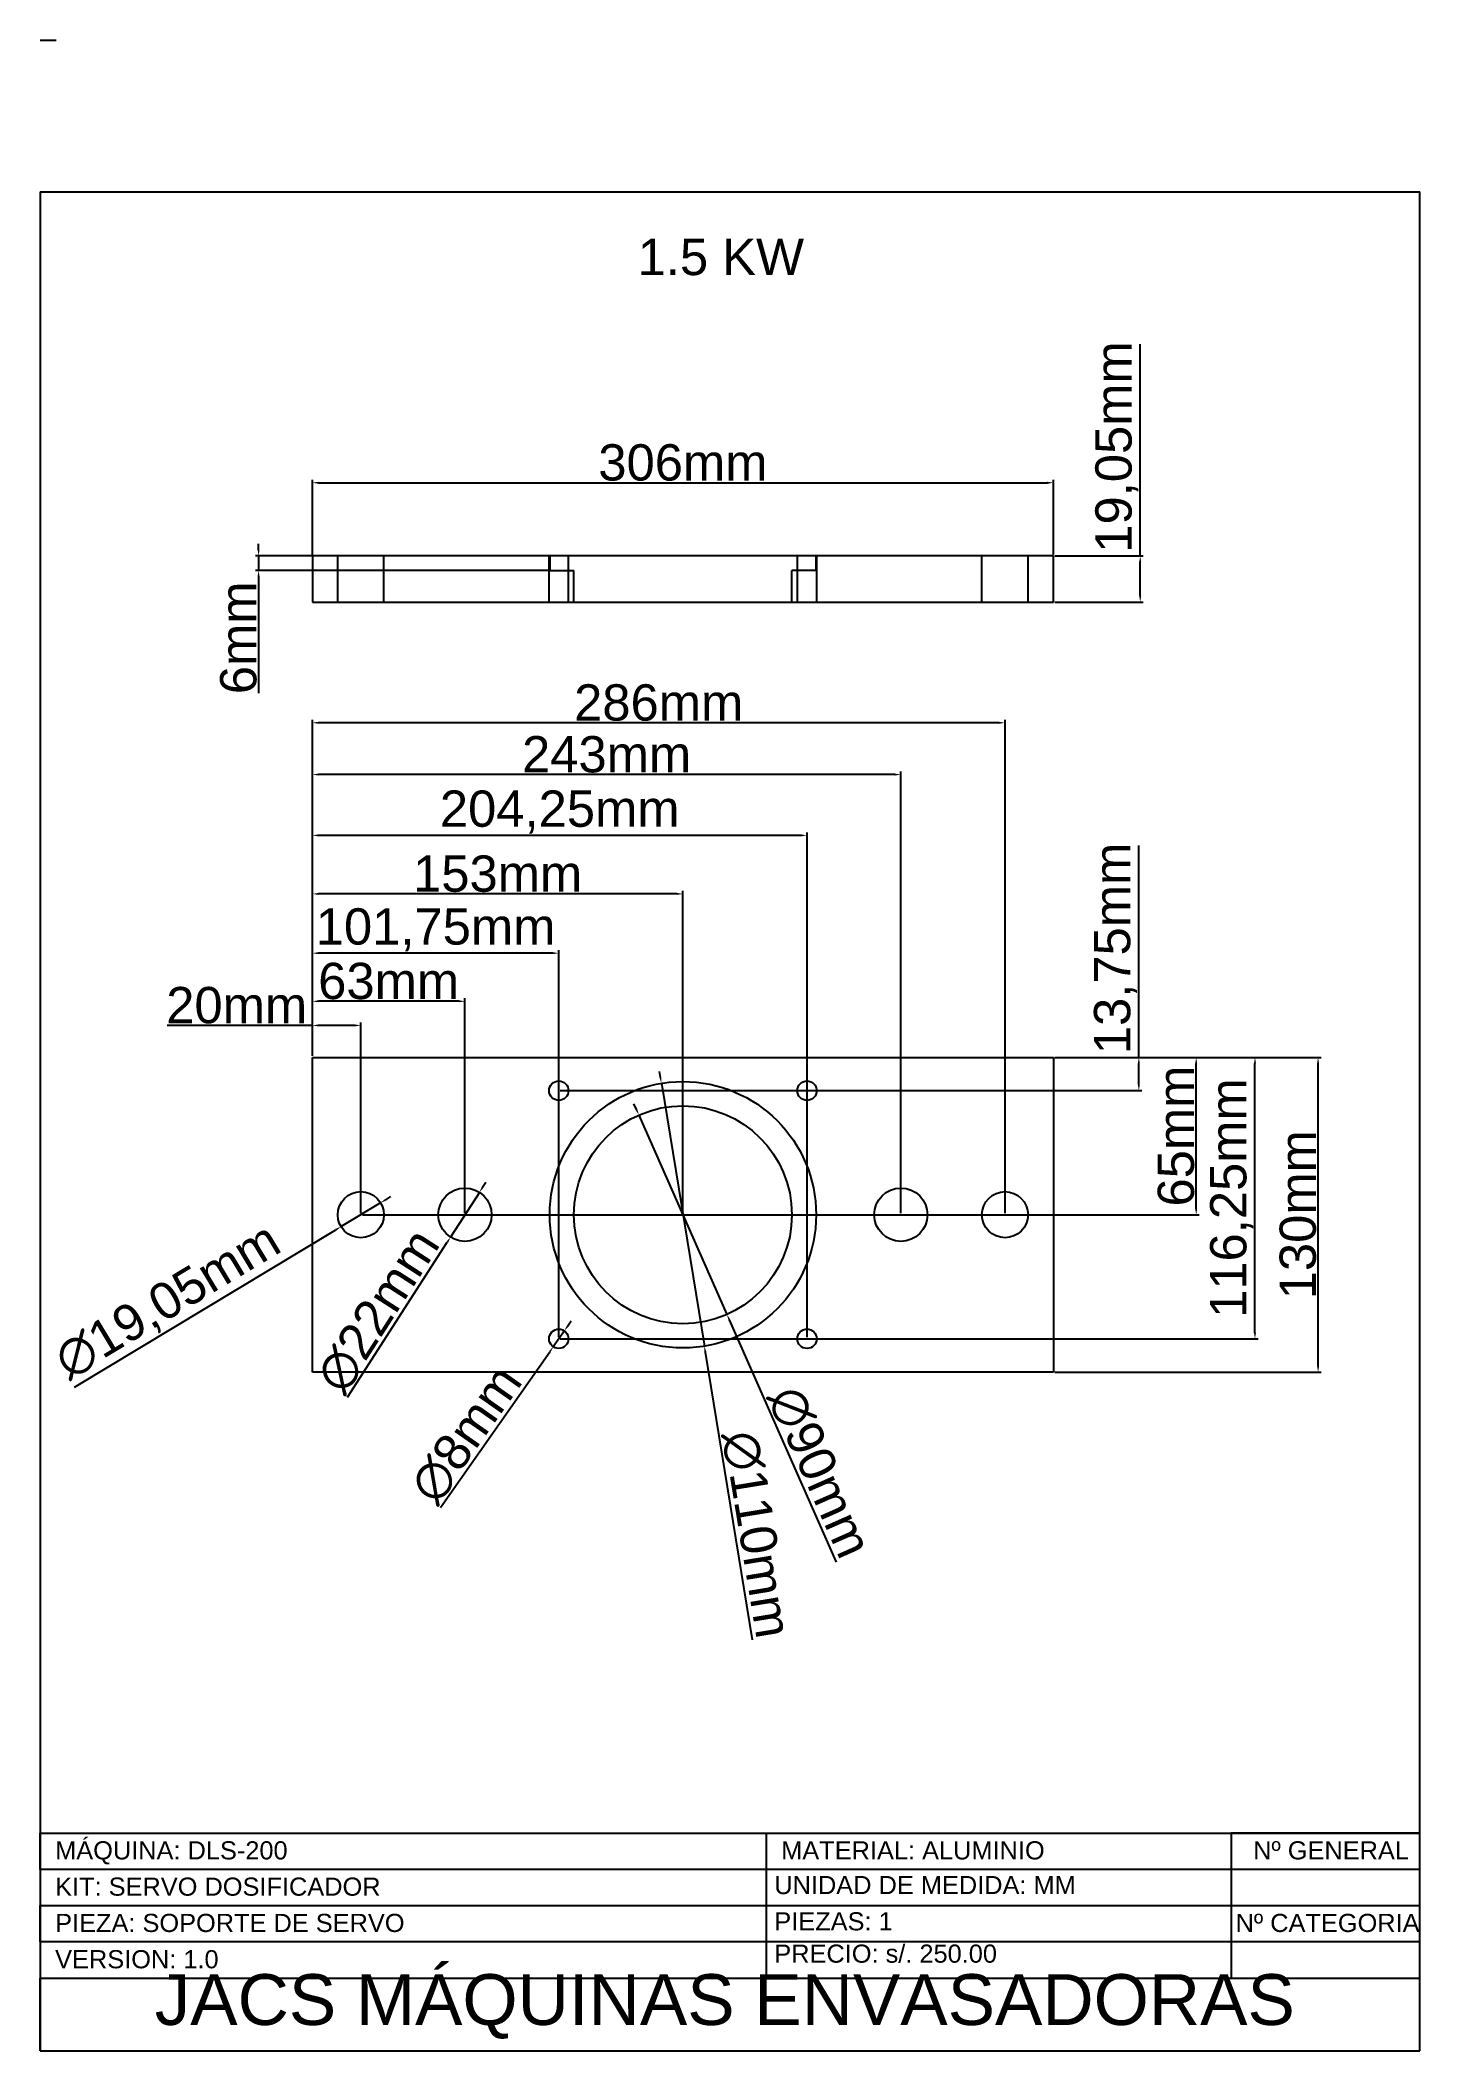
# Paper-space layout '7' of a CAD drawing. Header units: centimetres, sheet in millimetres. Extents: x 3 to 193, y 0 to 277.
# The model-space entities are those that its viewports show. They can reach past a viewport. Long polylines and large blocks are cut down to what shows.
import ezdxf

# ---------------------------------------------------------------- set-up
doc = ezdxf.new("R2010")
doc.units = ezdxf.units.CM
doc.header["$LTSCALE"] = 0.5
doc.linetypes.add('DASHED2', pattern=[9.525, 6.35, -3.175])
doc.styles.get("Standard").update_dxf_attribs({"font": 'arial.ttf'})
doc.dimstyles.new('ISO-25', dxfattribs={"dimtxt": 15, "dimasz": 2.5, "dimexe": 1.25, "dimexo": 0.625, "dimtad": 1, "dimtxsty": 'Standard', "dimcen": 2.5, "dimclrd": 1, "dimclre": 1, "dimadec": 0, "dimazin": 0, "dimtfac": 1, "dimtmove": 0, "dimatfit": 3, "dimfxl": 1, "dimarcsym": 0})

# ---------------------------------------------------------------- blocks, each defined once
blk = doc.blocks.new('*D218')
at = {"color": 1, "lineweight": -2, "transparency": 16777216}
for p, q in [((27877.34, 55837.11), (27877.34, 55867.96)), ((28183.34, 55837.11), (28183.34, 55867.96)), ((27879.84, 55866.71), (28180.84, 55866.71))]:
    blk.add_line(p, q, dxfattribs=at)
at = {"color": 1, "transparency": 16777216}
for points in [[(27879.84, 55867.12), (27879.84, 55866.29), (27877.34, 55866.71)], [(28180.84, 55867.12), (28180.84, 55866.29), (28183.34, 55866.71)]]:
    blk.add_solid(points, dxfattribs=at)
at = {"layer": 'Defpoints', "color": 0, "transparency": 16777216}
for p in [(28183.34, 55866.71), (27877.34, 55836.49), (28183.34, 55836.49)]:
    blk.add_point(p, dxfattribs=at)
at = {"color": 0, "transparency": 16777216, "insert": (28030.34, 55875), "char_height": 15, "attachment_point": 5}
blk.add_mtext('306mm', dxfattribs=at)
blk = doc.blocks.new('*D219')
at = {"color": 1, "lineweight": -2, "transparency": 16777216}
for p, q in [((28219.17, 55836.49), (28219.17, 55923.95)), ((28183.97, 55836.49), (28220.42, 55836.49)), ((28219.17, 55819.94), (28219.17, 55833.99)), ((28183.97, 55817.44), (28220.42, 55817.44))]:
    blk.add_line(p, q, dxfattribs=at)
at = {"color": 1, "transparency": 16777216}
for points in [[(28218.76, 55833.99), (28219.59, 55833.99), (28219.17, 55836.49)], [(28218.76, 55819.94), (28219.59, 55819.94), (28219.17, 55817.44)]]:
    blk.add_solid(points, dxfattribs=at)
at = {"layer": 'Defpoints', "color": 0, "transparency": 16777216}
for p in [(28183.34, 55836.49), (28219.17, 55836.49), (28183.34, 55817.44)]:
    blk.add_point(p, dxfattribs=at)
at = {"color": 0, "transparency": 16777216, "insert": (28209.53, 55881.47), "char_height": 15, "attachment_point": 5, "rotation": 90}
blk.add_mtext('19,05mm', dxfattribs=at)
blk = doc.blocks.new('*D220')
at = {"color": 1, "lineweight": -2, "transparency": 16777216}
for p, q in [((27877.34, 55629.98), (27877.34, 55643.8)), ((27897.34, 55564.98), (27897.34, 55643.8)), ((27877.34, 55642.55), (27817.34, 55642.55)), ((27894.84, 55642.55), (27879.84, 55642.55))]:
    blk.add_line(p, q, dxfattribs=at)
at = {"color": 1, "transparency": 16777216}
for points in [[(27879.84, 55642.96), (27879.84, 55642.13), (27877.34, 55642.55)], [(27894.84, 55642.96), (27894.84, 55642.13), (27897.34, 55642.55)]]:
    blk.add_solid(points, dxfattribs=at)
at = {"layer": 'Defpoints', "color": 0, "transparency": 16777216}
for p in [(27877.34, 55642.55), (27877.34, 55629.35), (27897.34, 55564.35)]:
    blk.add_point(p, dxfattribs=at)
at = {"color": 0, "transparency": 16777216, "insert": (27846.09, 55650.83), "char_height": 15, "attachment_point": 5}
blk.add_mtext('20mm', dxfattribs=at)
blk = doc.blocks.new('*D221')
at = {"color": 1, "lineweight": -2, "transparency": 16777216}
for p, q in [((27877.34, 55629.98), (27877.34, 55673.64)), ((27976.59, 55672.39), (27879.84, 55672.39)), ((27979.09, 55513.73), (27979.09, 55673.64))]:
    blk.add_line(p, q, dxfattribs=at)
at = {"color": 1, "transparency": 16777216}
for points in [[(27879.84, 55672.81), (27879.84, 55671.98), (27877.34, 55672.39)], [(27976.59, 55672.81), (27976.59, 55671.98), (27979.09, 55672.39)]]:
    blk.add_solid(points, dxfattribs=at)
at = {"layer": 'Defpoints', "color": 0, "transparency": 16777216}
for p in [(27877.34, 55672.39), (27877.34, 55629.35), (27979.09, 55513.1)]:
    blk.add_point(p, dxfattribs=at)
at = {"color": 0, "transparency": 16777216, "insert": (27928.22, 55682.03), "char_height": 15, "attachment_point": 5}
blk.add_mtext('101,75mm', dxfattribs=at)
blk = doc.blocks.new('*D222')
at = {"color": 1, "lineweight": -2, "transparency": 16777216}
for p, q in [((27877.34, 55629.98), (27877.34, 55698.11)), ((28027.84, 55696.86), (27879.84, 55696.86)), ((28030.34, 55564.98), (28030.34, 55698.11))]:
    blk.add_line(p, q, dxfattribs=at)
at = {"color": 1, "transparency": 16777216}
for points in [[(27879.84, 55697.28), (27879.84, 55696.45), (27877.34, 55696.86)], [(28027.84, 55697.28), (28027.84, 55696.45), (28030.34, 55696.86)]]:
    blk.add_solid(points, dxfattribs=at)
at = {"layer": 'Defpoints', "color": 0, "transparency": 16777216}
for p in [(27877.34, 55696.86), (27877.34, 55629.35), (28030.34, 55564.35)]:
    blk.add_point(p, dxfattribs=at)
at = {"color": 0, "transparency": 16777216, "insert": (27953.84, 55705.15), "char_height": 15, "attachment_point": 5}
blk.add_mtext('153mm', dxfattribs=at)
blk = doc.blocks.new('*D223')
at = {"color": 1, "lineweight": -2, "transparency": 16777216}
for p, q in [((27877.34, 55629.98), (27877.34, 55722.3)), ((28079.09, 55721.05), (27879.84, 55721.05)), ((28081.59, 55513.73), (28081.59, 55722.3))]:
    blk.add_line(p, q, dxfattribs=at)
at = {"color": 1, "transparency": 16777216}
for points in [[(27879.84, 55721.46), (27879.84, 55720.63), (27877.34, 55721.05)], [(28079.09, 55721.46), (28079.09, 55720.63), (28081.59, 55721.05)]]:
    blk.add_solid(points, dxfattribs=at)
at = {"layer": 'Defpoints', "color": 0, "transparency": 16777216}
for p in [(27877.34, 55721.05), (27877.34, 55629.35), (28081.59, 55513.1)]:
    blk.add_point(p, dxfattribs=at)
at = {"color": 0, "transparency": 16777216, "insert": (27979.47, 55730.69), "char_height": 15, "attachment_point": 5}
blk.add_mtext('204,25mm', dxfattribs=at)
blk = doc.blocks.new('*D224')
at = {"color": 1, "lineweight": -2, "transparency": 16777216}
for p, q in [((27877.34, 55629.98), (27877.34, 55768.8)), ((28160.84, 55767.55), (27879.84, 55767.55)), ((28163.34, 55564.98), (28163.34, 55768.8))]:
    blk.add_line(p, q, dxfattribs=at)
at = {"color": 1, "transparency": 16777216}
for points in [[(27879.84, 55767.97), (27879.84, 55767.14), (27877.34, 55767.55)], [(28160.84, 55767.97), (28160.84, 55767.14), (28163.34, 55767.55)]]:
    blk.add_solid(points, dxfattribs=at)
at = {"layer": 'Defpoints', "color": 0, "transparency": 16777216}
for p in [(27877.34, 55767.55), (27877.34, 55629.35), (28163.34, 55564.35)]:
    blk.add_point(p, dxfattribs=at)
at = {"color": 0, "transparency": 16777216, "insert": (28020.34, 55775.84), "char_height": 15, "attachment_point": 5}
blk.add_mtext('286mm', dxfattribs=at)
blk = doc.blocks.new('*D225')
at = {"color": 1, "lineweight": -2, "transparency": 16777216}
for p, q in [((28218.6, 55629.35), (28218.6, 55716.82)), ((28183.97, 55629.35), (28219.85, 55629.35)), ((28218.6, 55618.1), (28218.6, 55626.85)), ((27979.72, 55615.6), (28219.85, 55615.6))]:
    blk.add_line(p, q, dxfattribs=at)
at = {"color": 1, "transparency": 16777216}
for points in [[(28218.19, 55626.85), (28219.02, 55626.85), (28218.6, 55629.35)], [(28218.19, 55618.1), (28219.02, 55618.1), (28218.6, 55615.6)]]:
    blk.add_solid(points, dxfattribs=at)
at = {"layer": 'Defpoints', "color": 0, "transparency": 16777216}
for p in [(28183.34, 55629.35), (28218.6, 55629.35), (27979.09, 55615.6)]:
    blk.add_point(p, dxfattribs=at)
at = {"color": 0, "transparency": 16777216, "insert": (28208.96, 55674.34), "char_height": 15, "attachment_point": 5, "rotation": 90}
blk.add_mtext('13,75mm', dxfattribs=at)
blk = doc.blocks.new('*D226')
at = {"color": 1, "lineweight": -2, "transparency": 16777216}
for p, q in [((28183.97, 55629.35), (28243.54, 55629.35)), ((28242.29, 55566.85), (28242.29, 55626.85)), ((27897.97, 55564.35), (28243.54, 55564.35))]:
    blk.add_line(p, q, dxfattribs=at)
at = {"color": 1, "transparency": 16777216}
for points in [[(28241.87, 55626.85), (28242.7, 55626.85), (28242.29, 55629.35)], [(28241.87, 55566.85), (28242.7, 55566.85), (28242.29, 55564.35)]]:
    blk.add_solid(points, dxfattribs=at)
at = {"layer": 'Defpoints', "color": 0, "transparency": 16777216}
for p in [(28183.34, 55629.35), (28242.29, 55629.35), (27897.34, 55564.35)]:
    blk.add_point(p, dxfattribs=at)
at = {"color": 0, "transparency": 16777216, "insert": (28234, 55596.85), "char_height": 15, "attachment_point": 5, "rotation": 90}
blk.add_mtext('65mm', dxfattribs=at)
blk = doc.blocks.new('*D227')
at = {"color": 1, "lineweight": -2, "transparency": 16777216}
for p, q in [((28183.97, 55629.35), (28267.81, 55629.35)), ((28266.56, 55515.6), (28266.56, 55626.85)), ((27979.72, 55513.1), (28267.81, 55513.1))]:
    blk.add_line(p, q, dxfattribs=at)
at = {"color": 1, "transparency": 16777216}
for points in [[(28266.15, 55626.85), (28266.98, 55626.85), (28266.56, 55629.35)], [(28266.15, 55515.6), (28266.98, 55515.6), (28266.56, 55513.1)]]:
    blk.add_solid(points, dxfattribs=at)
at = {"layer": 'Defpoints', "color": 0, "transparency": 16777216}
for p in [(28183.34, 55629.35), (28266.56, 55629.35), (27979.09, 55513.1)]:
    blk.add_point(p, dxfattribs=at)
at = {"color": 0, "transparency": 16777216, "insert": (28256.92, 55571.23), "char_height": 15, "attachment_point": 5, "rotation": 90}
blk.add_mtext('116,25mm', dxfattribs=at)
blk = doc.blocks.new('*D228')
at = {"color": 1, "lineweight": -2, "transparency": 16777216}
for p, q in [((28183.97, 55629.35), (28293.87, 55629.35)), ((28292.62, 55501.85), (28292.62, 55626.85)), ((28183.97, 55499.35), (28293.87, 55499.35))]:
    blk.add_line(p, q, dxfattribs=at)
at = {"color": 1, "transparency": 16777216}
for points in [[(28292.2, 55626.85), (28293.03, 55626.85), (28292.62, 55629.35)], [(28292.2, 55501.85), (28293.03, 55501.85), (28292.62, 55499.35)]]:
    blk.add_solid(points, dxfattribs=at)
at = {"layer": 'Defpoints', "color": 0, "transparency": 16777216}
for p in [(28183.34, 55629.35), (28292.62, 55629.35), (28183.34, 55499.35)]:
    blk.add_point(p, dxfattribs=at)
at = {"color": 0, "transparency": 16777216, "insert": (28284.33, 55564.35), "char_height": 15, "attachment_point": 5, "rotation": 90}
blk.add_mtext('130mm', dxfattribs=at)
blk = doc.blocks.new('*D229')
at = {"color": 1, "lineweight": -2, "transparency": 16777216}
for p, q in [((27905.5, 55569.26), (27889.18, 55559.44)), ((27907.65, 55570.55), (27909.79, 55571.84)), ((27779.06, 55493.16), (27887.04, 55558.15))]:
    blk.add_line(p, q, dxfattribs=at)
at = {"color": 1, "transparency": 16777216}
for points in [[(27907.43, 55570.91), (27907.86, 55570.2), (27905.5, 55569.26)], [(27886.83, 55558.51), (27887.26, 55557.79), (27889.18, 55559.44)]]:
    blk.add_solid(points, dxfattribs=at)
at = {"layer": 'Defpoints', "color": 0, "transparency": 16777216}
for p in [(27905.5, 55569.26), (27889.18, 55559.44)]:
    blk.add_point(p, dxfattribs=at)
at = {"color": 0, "transparency": 16777216, "insert": (27817.96, 55528.11), "char_height": 15, "attachment_point": 5, "rotation": 31.04428}
blk.add_mtext('∅19,05mm', dxfattribs=at)
blk = doc.blocks.new('*D230')
at = {"color": 1, "lineweight": -2, "transparency": 16777216}
for p, q in [((28021.05, 55621.1), (28020.65, 55623.56)), ((28021.45, 55618.63), (28039.23, 55510.07)), ((28059.09, 55388.81), (28039.64, 55507.61))]:
    blk.add_line(p, q, dxfattribs=at)
at = {"color": 1, "transparency": 16777216}
for points in [[(28021.46, 55621.16), (28020.64, 55621.03), (28021.45, 55618.63)], [(28040.05, 55507.67), (28039.23, 55507.54), (28039.23, 55510.07)]]:
    blk.add_solid(points, dxfattribs=at)
at = {"layer": 'Defpoints', "color": 0, "transparency": 16777216}
for p in [(28021.45, 55618.63), (28039.23, 55510.07)]:
    blk.add_point(p, dxfattribs=at)
at = {"color": 0, "transparency": 16777216, "insert": (28060.79, 55432.27), "char_height": 15, "attachment_point": 5, "rotation": 279.30063}
blk.add_mtext('∅110mm', dxfattribs=at)
blk = doc.blocks.new('*D231')
at = {"color": 1, "lineweight": -2, "transparency": 16777216}
for p, q in [((28011.15, 55607.8), (28010.14, 55610.09)), ((28012.16, 55605.51), (28048.53, 55523.19)), ((28093.71, 55420.89), (28049.54, 55520.9))]:
    blk.add_line(p, q, dxfattribs=at)
at = {"color": 1, "transparency": 16777216}
for points in [[(28011.53, 55607.97), (28010.77, 55607.63), (28012.16, 55605.51)], [(28049.92, 55521.07), (28049.15, 55520.73), (28048.53, 55523.19)]]:
    blk.add_solid(points, dxfattribs=at)
at = {"layer": 'Defpoints', "color": 0, "transparency": 16777216}
for p in [(28012.16, 55605.51), (28048.53, 55523.19)]:
    blk.add_point(p, dxfattribs=at)
at = {"color": 0, "transparency": 16777216, "insert": (28086.81, 55458.05), "char_height": 15, "attachment_point": 5, "rotation": 293.83145}
blk.add_mtext('∅90mm', dxfattribs=at)
blk = doc.blocks.new('*D232')
at = {"color": 1, "lineweight": -2, "transparency": 16777216}
for p, q in [((27982.82, 55518.42), (27984.26, 55520.47)), ((27981.39, 55516.38), (27976.8, 55509.83)), ((27930.22, 55443.39), (27975.36, 55507.78))]:
    blk.add_line(p, q, dxfattribs=at)
at = {"color": 1, "transparency": 16777216}
for points in [[(27982.48, 55518.66), (27983.17, 55518.18), (27981.39, 55516.38)], [(27975.02, 55508.02), (27975.7, 55507.54), (27976.8, 55509.83)]]:
    blk.add_solid(points, dxfattribs=at)
at = {"layer": 'Defpoints', "color": 0, "transparency": 16777216}
for p in [(27981.39, 55516.38), (27976.8, 55509.83)]:
    blk.add_point(p, dxfattribs=at)
at = {"color": 0, "transparency": 16777216, "insert": (27940.87, 55473.74), "char_height": 15, "attachment_point": 5, "rotation": 54.9658}
blk.add_mtext('∅8mm', dxfattribs=at)
blk = doc.blocks.new('*D307')
at = {"color": 1, "lineweight": -2, "transparency": 16777216}
for p, q in [((27877.34, 55629.98), (27877.34, 55747.41)), ((28117.84, 55746.16), (27879.84, 55746.16)), ((28120.34, 55564.98), (28120.34, 55747.41))]:
    blk.add_line(p, q, dxfattribs=at)
at = {"color": 1, "transparency": 16777216}
for points in [[(27879.84, 55746.58), (27879.84, 55745.74), (27877.34, 55746.16)], [(28117.84, 55746.58), (28117.84, 55745.74), (28120.34, 55746.16)]]:
    blk.add_solid(points, dxfattribs=at)
at = {"layer": 'Defpoints', "color": 0, "transparency": 16777216}
for p in [(27877.34, 55746.16), (27877.34, 55629.35), (28120.34, 55564.35)]:
    blk.add_point(p, dxfattribs=at)
at = {"color": 0, "transparency": 16777216, "insert": (27998.84, 55754.45), "char_height": 15, "attachment_point": 5}
blk.add_mtext('243mm', dxfattribs=at)
blk = doc.blocks.new('*D308')
at = {"color": 1, "lineweight": -2, "transparency": 16777216}
for p, q in [((27877.34, 55629.98), (27877.34, 55653.77)), ((27937.84, 55652.52), (27879.84, 55652.52)), ((27940.34, 55564.98), (27940.34, 55653.77))]:
    blk.add_line(p, q, dxfattribs=at)
at = {"color": 1, "transparency": 16777216}
for points in [[(27879.84, 55652.94), (27879.84, 55652.11), (27877.34, 55652.52)], [(27937.84, 55652.94), (27937.84, 55652.11), (27940.34, 55652.52)]]:
    blk.add_solid(points, dxfattribs=at)
at = {"layer": 'Defpoints', "color": 0, "transparency": 16777216}
for p in [(27877.34, 55652.52), (27877.34, 55629.35), (27940.34, 55564.35)]:
    blk.add_point(p, dxfattribs=at)
at = {"color": 0, "transparency": 16777216, "insert": (27908.84, 55660.81), "char_height": 15, "attachment_point": 5}
blk.add_mtext('63mm', dxfattribs=at)
blk = doc.blocks.new('*D309')
at = {"color": 1, "lineweight": -2, "transparency": 16777216}
for p, q in [((27947.65, 55575.71), (27949, 55577.81)), ((27946.29, 55573.6), (27934.39, 55555.1)), ((27891.89, 55489.02), (27933.04, 55553))]:
    blk.add_line(p, q, dxfattribs=at)
at = {"color": 1, "transparency": 16777216}
for points in [[(27947.3, 55575.93), (27948, 55575.48), (27946.29, 55573.6)], [(27932.69, 55553.22), (27933.39, 55552.77), (27934.39, 55555.1)]]:
    blk.add_solid(points, dxfattribs=at)
at = {"layer": 'Defpoints', "color": 0, "transparency": 16777216}
for p in [(27946.29, 55573.6), (27934.39, 55555.1)]:
    blk.add_point(p, dxfattribs=at)
at = {"color": 0, "transparency": 16777216, "insert": (27904.47, 55524.67), "char_height": 15, "attachment_point": 5, "rotation": 57.24843}
blk.add_mtext('∅22mm', dxfattribs=at)
blk = doc.blocks.new('*D313')
at = {"color": 1, "lineweight": -2, "transparency": 16777216}
for p, q in [((27974.72, 55836.49), (27853.88, 55836.49)), ((27855.13, 55838.99), (27855.13, 55841.49)), ((27855.13, 55836.49), (27855.13, 55830.49)), ((27974.72, 55830.49), (27853.88, 55830.49)), ((27855.13, 55827.99), (27855.13, 55779.81))]:
    blk.add_line(p, q, dxfattribs=at)
at = {"color": 1, "transparency": 16777216}
for points in [[(27854.71, 55838.99), (27855.54, 55838.99), (27855.13, 55836.49)], [(27854.71, 55827.99), (27855.54, 55827.99), (27855.13, 55830.49)]]:
    blk.add_solid(points, dxfattribs=at)
at = {"layer": 'Defpoints', "color": 0, "transparency": 16777216}
for p in [(27975.34, 55836.49), (27855.13, 55830.49), (27975.34, 55830.49)]:
    blk.add_point(p, dxfattribs=at)
at = {"color": 0, "transparency": 16777216, "insert": (27846.84, 55802.65), "char_height": 15, "attachment_point": 5, "rotation": 90}
blk.add_mtext('6mm', dxfattribs=at)

msp = doc.modelspace()

# ---------------------------------------------------------------- linework, layer by layer
for p, q in [((28183.343, 55836.486), (27877.343, 55836.486)), ((27877.343, 55836.486), (27877.343, 55817.436)), ((28183.343, 55817.436), (28183.343, 55836.486)), ((27877.343, 55817.436), (28183.343, 55817.436)), ((27877.343, 55629.351), (28183.343, 55629.351)), ((27877.343, 55499.351), (27877.343, 55629.351)), ((28183.343, 55629.351), (28183.343, 55499.351)), ((28183.343, 55499.351), (27877.343, 55499.351))]:
    msp.add_line(p, q)
at = {"linetype": 'DASHED2'}
for p, q in [((27887.818, 55817.436), (27887.818, 55836.486)), ((27906.868, 55817.436), (27906.868, 55836.486)), ((27975.093, 55817.436), (27975.093, 55836.486)), ((27975.343, 55830.486), (27975.343, 55836.486)), ((27983.093, 55817.436), (27983.093, 55836.486)), ((28077.593, 55817.436), (28077.593, 55836.486)), ((28085.593, 55817.436), (28085.593, 55836.486)), ((28153.818, 55817.436), (28153.818, 55836.486)), ((28172.868, 55817.436), (28172.868, 55836.486))]:
    msp.add_line(p, q, dxfattribs=at)
at = {"color": 30, "linetype": 'DASHED2', "true_color": 0xf26722}
for p, q in [((27975.343, 55836.486), (27975.343, 55830.486)), ((28085.343, 55830.486), (28085.343, 55836.486)), ((27975.343, 55830.486), (27985.343, 55830.486)), ((27985.343, 55817.436), (27985.343, 55830.486)), ((28075.343, 55817.436), (28075.343, 55830.486)), ((28085.343, 55830.486), (28075.343, 55830.486))]:
    msp.add_line(p, q, dxfattribs=at)
for centre, radius in [((27979.093, 55615.601), 4), ((28081.593, 55615.601), 4), ((27897.343, 55564.351), 9.525), ((27940.343, 55564.351), 11), ((28120.343, 55564.351), 11), ((28163.343, 55564.351), 9.525), ((27979.093, 55513.101), 4), ((28081.593, 55513.101), 4)]:
    msp.add_circle(centre, radius)
at = {"color": 30, "true_color": 0xf8991e}
for radius in [55, 45]:
    msp.add_circle((28030.343, 55564.351), radius, dxfattribs=at)

# ---------------------------------------------------------------- texts
at = {"insert": (28011.645, 55967.467), "char_height": 15, "attachment_point": 1}
msp.add_mtext_dynamic_manual_height_columns('1.5 KW', width=876.24188, gutter_width=12.5, heights=[0], dxfattribs=at)

# ---------------------------------------------------------------- dimensions: what is measured, and where the dimension line sits
for base, p1, p2, picture, middle in [((28219.172, 55836.486), (28183.343, 55817.436), (28183.343, 55836.486), '*D219', (28209.533, 55881.47)), ((27855.126, 55830.486), (27975.343, 55836.486), (27975.343, 55830.486), '*D313', (27846.842, 55802.648)), ((28218.602, 55629.351), (27979.093, 55615.601), (28183.343, 55629.351), '*D225', (28208.962, 55674.335)), ((28242.286, 55629.351), (27897.343, 55564.351), (28183.343, 55629.351), '*D226', (28234.003, 55596.851)), ((28266.563, 55629.351), (27979.093, 55513.101), (28183.343, 55629.351), '*D227', (28256.923, 55571.226)), ((28292.616, 55629.351), (28183.343, 55499.351), (28183.343, 55629.351), '*D228', (28284.327, 55564.351))]:
    dim = msp.add_linear_dim(base=base, p1=p1, p2=p2, angle=90, dimstyle='ISO-25', override={"dimpost": 'mm'})
    dim.commit()
    dim.dimension.update_dxf_attribs({"geometry": picture, "text_midpoint": middle})
for base, p1, p2, picture, middle in [((28183.343, 55866.706), (27877.343, 55836.486), (28183.343, 55836.486), '*D218', (28030.343, 55874.995)), ((27877.343, 55746.161), (28120.343, 55564.351), (27877.343, 55629.351), '*D307', (27998.843, 55754.449)), ((27877.343, 55721.047), (28081.593, 55513.101), (27877.343, 55629.351), '*D223', (27979.468, 55730.687)), ((27877.343, 55696.865), (28030.343, 55564.351), (27877.343, 55629.351), '*D222', (27953.843, 55705.153)), ((27877.343, 55672.392), (27979.093, 55513.101), (27877.343, 55629.351), '*D221', (27928.218, 55682.032)), ((27877.343, 55652.522), (27940.343, 55564.351), (27877.343, 55629.351), '*D308', (27908.843, 55660.811)), ((27877.343, 55642.546), (27897.343, 55564.351), (27877.343, 55629.351), '*D220', (27846.091, 55650.83))]:
    dim = msp.add_linear_dim(base=base, p1=p1, p2=p2, dimstyle='ISO-25', override={"dimpost": 'mm'})
    dim.commit()
    dim.dimension.update_dxf_attribs({"geometry": picture, "text_midpoint": middle})
dim = msp.add_linear_dim(base=(27877.343, 55767.553), p1=(28163.343, 55564.351), p2=(27877.343, 55629.351), dimstyle='ISO-25', override={"dimpost": 'mm'})
dim.commit()
dim.dimension.update_dxf_attribs({"geometry": '*D224', "text_midpoint": (28020.343, 55767.553), "dimtype": 160})
for p1, p2, picture, middle in [((28021.455, 55618.628), (28039.232, 55510.074), '*D230', (28052.204, 55430.865)), ((28012.161, 55605.515), (28048.526, 55523.188), '*D231', (28078.849, 55454.537)), ((27905.504, 55569.263), (27889.183, 55559.439), '*D229', (27823.057, 55519.637)), ((27981.39, 55516.377), (27976.797, 55509.826), '*D232', (27947.992, 55468.741))]:
    dim = msp.add_diameter_dim_2p(p1=p1, p2=p2, dimstyle='ISO-25', override={"dimpost": 'mm'})
    dim.commit()
    dim.dimension.update_dxf_attribs({"geometry": picture, "text_midpoint": middle, "dimtype": 163})
dim = msp.add_diameter_dim_2p(p1=(27946.294, 55573.603), p2=(27934.392, 55555.1), dimstyle='ISO-25', override={"dimpost": 'mm'})
dim.commit()
dim.dimension.update_dxf_attribs({"geometry": '*D309', "text_midpoint": (27904.468, 55524.667)})

psp = doc.layouts.new('7')

# ---------------------------------------------------------------- linework, layer by layer
for p, q in [((3.11, 276.94), (5.31, 276.94)), ((3.11, 256.06), (3.11, -0.06)), ((3.11, 256.06), (193.11, 256.06)), ((193.11, -0.06), (193.11, 256.06)), ((3.11, 24.94), (3.11, 29.94)), ((3.11, 29.94), (193.11, 29.94)), ((3.11, 29.94), (103.11, 29.94)), ((103.11, 29.94), (103.11, 9.94)), ((193.11, 29.94), (167.11, 29.94)), ((167.11, 29.94), (167.11, 9.94)), ((193.11, 29.94), (168.11, 29.94)), ((193.11, 24.94), (3.11, 24.94)), ((193.11, 19.94), (193.11, 24.94)), ((3.11, 14.94), (3.11, 19.94)), ((3.11, 19.94), (193.11, 19.94)), ((193.11, 14.94), (3.11, 14.94)), ((193.11, 9.94), (193.11, 14.94)), ((3.11, -0.06), (3.11, 9.94)), ((3.11, 9.94), (193.11, 9.94)), ((3.11, -0.06), (193.11, -0.06))]:
    psp.add_line(p, q)

# ---------------------------------------------------------------- texts
at = {"attachment_point": 1}
for s, width, insert, char_height in [('MÁQUINA: DLS-200', 100, (5.16, 28.81), 2.5), ('MATERIAL: ALUMINIO', 100, (105.16, 28.81), 2.5), ('Nº GENERAL', 100, (170.16, 28.81), 2.5), ('KIT: SERVO DOSIFICADOR', 100, (5.16, 23.81), 2.5), ('UNIDAD DE MEDIDA: MM', 100, (104.21, 24.03), 2.5), ('PIEZA: SOPORTE DE SERVO', 100, (5.16, 18.81), 2.5), ('PIEZAS: 1', 100, (104.21, 19.03), 2.5), ('Nº CATEGORIA', 100, (167.74, 18.81), 2.5), ('PRECIO: s/. 250.00 ', 100, (104.21, 14.58), 2.5), ('VERSION: 1.0', 100, (5.16, 13.81), 2.5), ('    JACS MÁQUINAS ENVASADORAS', 186.3441, (8.01, 10.5), 7)]:
    psp.add_mtext_dynamic_manual_height_columns(s, width=width, gutter_width=12.5, heights=[0], dxfattribs=dict(at, insert=insert, char_height=char_height))

# ---------------------------------------------------------------- viewports
at = {"layer": '0', "view_target_point": (-247.019, -525.705)}
psp.add_viewport(center=(98.11, 143), size=(190, 226.121), view_center_point=(28296.813, 56173.616), view_height=677.9472, dxfattribs=at)

doc.saveas('drawing.dxf')
